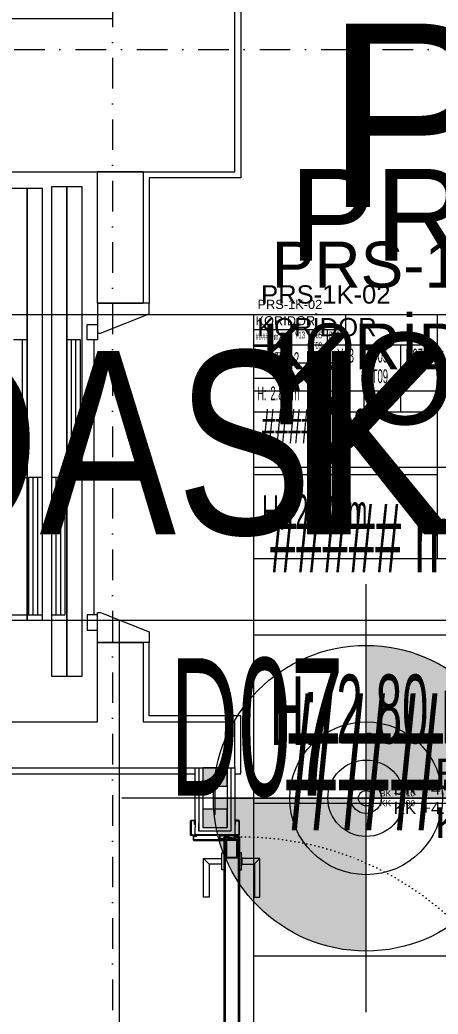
# Model space of a CAD drawing. Extents: x -9059 to 11889, y 0 to 6614.
# Drawn here: x 9084.2 to 9221.1, y 2631.1 to 2956.4 of the extents above; entities that cross this region are included whole.
import ezdxf
from ezdxf.enums import TextEntityAlignment as Align

# ---------------------------------------------------------------- set-up
doc = ezdxf.new("R2010")
doc.units = 0
doc.header["$LTSCALE"] = 10
doc.header["$MEASUREMENT"] = 0
for name, pattern in [('DASHDOT', [1, 0.5, -0.25, 0, -0.25]), ('DOT2', [0.125, 0, -0.125]), ('HIDDEN', [0.375, 0.25, -0.125])]:
    doc.linetypes.add(name, pattern=pattern)
doc.layers.get('0').update_dxf_attribs({"color": 9, "lineweight": 9})
for name, color, linetype, lineweight in [('00', 9, 'Continuous', 9), ('01', 9, 'Continuous', 9), ('05V', 9, 'Continuous', 9), ('06B', 9, 'Continuous', 9), ('06D', 9, 'Continuous', 9), ('10', 9, 'Continuous', 9), ('11', 9, 'Continuous', 9), ('14', 9, 'Continuous', 9), ('20', 9, 'DOT2', 9), ('21', 9, 'Continuous', 9), ('21 @ 1 (1)', 9, 'Continuous', 9), ('21 @ 10 (1)', 9, 'Continuous', 9), ('21 @ 10 (2)', 9, 'Continuous', 9), ('21 @ 2 (1)', 9, 'Continuous', 9), ('21 @ 20', 9, 'Continuous', 9), ('21 @ 5 (1)', 9, 'Continuous', 9), ('21 @ 5 (2)', 9, 'Continuous', 9), ('21_mahal200', 9, 'Continuous', 9), ('21_mahal200 @ 1', 9, 'Continuous', 9), ('21_mahal200 @ 10 (1)', 9, 'Continuous', 9), ('21_mahal200 @ 10 (2)', 9, 'Continuous', 9), ('21_mahal200 @ 2', 9, 'Continuous', 9), ('21_mahal200 @ 20', 9, 'Continuous', 9), ('21_mahal200 @ 5 (1)', 9, 'Continuous', 9), ('21_mahal200 @ 5 (2)', 9, 'Continuous', 9), ('24', 9, 'DASHDOT', 9), ('33', 9, 'BATTING', 9), ('40A', 9, 'Continuous', 9)]:
    doc.layers.add(name, color=color, linetype=linetype, lineweight=lineweight)
doc.styles.add('Arial', font='arial.ttf', dxfattribs={"height": 2.5})
doc.styles.add('MuuM_TEXT-STANDART', font='ARIALN.TTF')
doc.linetypes.add('BATTING', pattern='A,0.0001,-0.1,[134,ltypeshp.shx,S=0.1,R=0,X=-0.1,Y=0],-0.2,[134,ltypeshp.shx,S=0.1,R=180,X=0.1,Y=0],-0.1', length=0.4001)

# ---------------------------------------------------------------- blocks, each defined once
blk = doc.blocks.new('p-mek')
at = {"color": 6}
blk.add_lwpolyline([(210.29, -281.08, -0.000027), (210.29, -1029.08, 0.400031)], format="xyb", dxfattribs=at)
blk = doc.blocks.new('p-as-01')
for p, q in [((-525, -1432), (-525, -1567)), ((-542.5, -1467), (-542.5, -1517)), ((-75, -1472), (-75, -1517)), ((375, -1517), (375, -1472)), ((870, -1517), (870, -1467)), ((-542.5, -1517), (870, -1517)), ((870, -1517), (-542.5, -1517)), ((-542.5, -1517), (-542.5, -1567)), ((-75, -1522), (-525, -1522)), ((-525, -1522), (-525, -1567)), ((-75, -1502), (375, -1502)), ((-75, -1517), (375, -1517)), ((-75, -1567), (-75, -1522)), ((870, -1567), (870, -1517)), ((-525, -1537), (-75, -1537)), ((-525, -1552), (-75, -1552)), ((-542.5, -1567), (870, -1567)), ((-525, -1567), (-75, -1567)), ((875, -1597), (-725, -1597)), ((-725, -1597), (-725, -1647)), ((-75, -1597), (-525, -1597)), ((-525, -1597), (-525, -1642)), ((-525, -1612), (-75, -1612)), ((-75, -1642), (-75, -1597)), ((875, -1647), (875, -1597)), ((875, -1647), (-725, -1647)), ((-725, -1647), (-725, -1697)), ((-725, -1647), (875, -1647)), ((-525, -1627), (-75, -1627)), ((-525, -1642), (-75, -1642)), ((375, -1647), (-75, -1647)), ((-75, -1647), (-75, -1692)), ((375, -1692), (375, -1647)), ((875, -1697), (875, -1647)), ((-75, -1662), (375, -1662)), ((-75, -1677), (375, -1677)), ((-725, -1697), (875, -1697)), ((-525, -1714), (-575, -1714)), ((-575, -1714), (-575, -1747)), ((-525, -1747), (-525, -1714)), ((-75, -1692), (375, -1692)), ((375, -1714), (425, -1714)), ((375, -1747), (375, -1714)), ((425, -1714), (425, -1747)), ((-575, -1747), (-525, -1747)), ((-525, -1737), (375, -1737)), ((425, -1747), (375, -1747))]:
    blk.add_line(p, q)
blk = doc.blocks.new('0a_roomno2')
blk.add_lwpolyline([(30, -16), (0, -16), (0, 0), (30, 0)], close=True)
for points in [[(0, 0), (30, 0)], [(0, -5), (30, -5)], [(12, -5), (12, -16)], [(18, -5), (18, -16)], [(24, -5), (24, -16)], [(12, -10.5), (0, -10.5)]]:
    blk.add_lwpolyline(points)
at = {"layer": '40A'}
blk.add_lwpolyline([(0, 0), (30, 0)], dxfattribs=at)
at = {"style": 'MuuM_TEXT-STANDART', "width": 0.6}
blk.add_text('H:', height=2.25, dxfattribs=at).set_placement((0.525, -12.962), align=Align.MIDDLE_LEFT)
at = {"style": 'Arial'}
blk.add_attdef('ODANO', (0, 1.505), '', height=3, dxfattribs=at)
blk.add_attdef('MEKANADI', text='', height=3, dxfattribs=at).set_placement((0.525, -4.75), align=Align.BOTTOM_LEFT)
at = {"style": 'MuuM_TEXT-STANDART', "width": 0.6}
for tag, p in [('YER01', (15, -7)), ('TAVAN01', (20.625, -7)), ('DUVAR01', (26.25, -7)), ('YER02', (15, -10.375)), ('TAVAN02', (20.625, -10.375)), ('DUVAR02', (26.25, -10.375)), ('YER03', (15, -13.75)), ('TAVAN03', (20.625, -13.75)), ('DUVAR03', (26.25, -13.75))]:
    blk.add_attdef(tag, text='', height=2.25, dxfattribs=at).set_placement(p, align=Align.MIDDLE_CENTER)
at = {"style": 'MuuM_TEXT-STANDART'}
blk.add_attdef('M2', text='', height=2.25, dxfattribs=at).set_placement((1.323, -7.805), align=Align.MIDDLE_LEFT)
at = {"style": 'MuuM_TEXT-STANDART', "width": 0.6}
blk.add_attdef('TEMIZTAVANYUKSEKLIGI', text='', height=2.25, dxfattribs=at).set_placement((2.7, -13.162), align=Align.MIDDLE_LEFT)
blk = doc.blocks.new('*U897')
at = {"layer": '21_mahal200 @ 1'}
ref = blk.add_blockref('0a_roomno2', (9160.82, 2860.06), dxfattribs=at)
ref.add_attrib('ODANO', ' PRS-1K-02', (9160.82, 2861.81), dxfattribs={"layer": '0', "height": 3, "style": 'Arial'})
ref.add_attrib('MEKANADI', 'KORİDOR', dxfattribs={"layer": '0', "height": 3, "style": 'Arial'}).set_placement((9161.35, 2855.56), align=Align.BOTTOM_LEFT)
ref.add_attrib('M2', '##### m2', dxfattribs={"layer": '0', "height": 2.25, "style": 'MuuM_TEXT-STANDART', "width": 0.6}).set_placement((9161.35, 2852.75), align=Align.MIDDLE_LEFT)
ref.add_attrib('TEMIZTAVANYUKSEKLIGI', '2.80 m', dxfattribs={"layer": '0', "height": 2.25, "style": 'MuuM_TEXT-STANDART', "width": 0.6}).set_placement((9163.52, 2847.15), align=Align.MIDDLE_LEFT)
ref.add_attrib('YER01', 'Y13', dxfattribs={"layer": '0', "height": 2.25, "style": 'MuuM_TEXT-STANDART', "width": 0.6}).set_placement((9175.82, 2853.31), align=Align.MIDDLE_CENTER)
ref.add_attrib('TAVAN01', 'T05', dxfattribs={"layer": '0', "height": 2.25, "style": 'MuuM_TEXT-STANDART', "width": 0.6}).set_placement((9181.45, 2853.31), align=Align.MIDDLE_CENTER)
ref.add_attrib('DUVAR01', 'D07', dxfattribs={"layer": '0', "height": 2.25, "style": 'MuuM_TEXT-STANDART', "width": 0.6}).set_placement((9187.07, 2853.31), align=Align.MIDDLE_CENTER)
ref.add_attrib('TAVAN02', 'T09', dxfattribs={"layer": '0', "height": 2.25, "style": 'MuuM_TEXT-STANDART', "width": 0.6}).set_placement((9181.45, 2849.93), align=Align.MIDDLE_CENTER)
at = {"layer": '21_mahal200 @ 10 (1)'}
ref = blk.add_blockref('0a_roomno2', (9160.82, 2860.06), dxfattribs=dict(at, xscale=10, yscale=10, zscale=10))
ref.add_attrib('ODANO', ' PRS-1K-02', (9160.82, 2877.61), dxfattribs={"layer": '0', "height": 30, "style": 'Arial'})
ref.add_attrib('MEKANADI', 'KORİDOR', dxfattribs={"layer": '0', "height": 30, "style": 'Arial'}).set_placement((9166.07, 2815.06), align=Align.BOTTOM_LEFT)
ref.add_attrib('M2', '##### m2', dxfattribs={"layer": '0', "height": 22.5, "style": 'MuuM_TEXT-STANDART', "width": 0.6}).set_placement((9166.07, 2786.93), align=Align.MIDDLE_LEFT)
ref.add_attrib('TEMIZTAVANYUKSEKLIGI', '2.80 m', dxfattribs={"layer": '0', "height": 22.5, "style": 'MuuM_TEXT-STANDART', "width": 0.6}).set_placement((9187.82, 2730.94), align=Align.MIDDLE_LEFT)
at = {"layer": '21_mahal200 @ 10 (2)'}
ref = blk.add_blockref('0a_roomno2', (9160.82, 2860.06), dxfattribs=dict(at, xscale=10, yscale=10, zscale=10))
ref.add_attrib('ODANO', ' PRS-1K-02', (9160.82, 2877.61), dxfattribs={"layer": '0', "height": 30, "style": 'Arial'})
ref.add_attrib('MEKANADI', 'KORİDOR', dxfattribs={"layer": '0', "height": 30, "style": 'Arial'}).set_placement((9166.07, 2815.06), align=Align.BOTTOM_LEFT)
ref.add_attrib('M2', '##### m2', dxfattribs={"layer": '0', "height": 22.5, "style": 'MuuM_TEXT-STANDART', "width": 0.6}).set_placement((9166.07, 2786.93), align=Align.MIDDLE_LEFT)
ref.add_attrib('TEMIZTAVANYUKSEKLIGI', '2.80 m', dxfattribs={"layer": '0', "height": 22.5, "style": 'MuuM_TEXT-STANDART', "width": 0.6}).set_placement((9187.82, 2730.94), align=Align.MIDDLE_LEFT)
at = {"layer": '21_mahal200 @ 2'}
ref = blk.add_blockref('0a_roomno2', (9160.82, 2860.06), dxfattribs=dict(at, xscale=2, yscale=2, zscale=2))
ref.add_attrib('ODANO', ' PRS-1K-02', (9160.82, 2863.57), dxfattribs={"layer": '0', "height": 6, "style": 'Arial'})
ref.add_attrib('MEKANADI', 'KORİDOR', dxfattribs={"layer": '0', "height": 6, "style": 'Arial'}).set_placement((9161.87, 2851.06), align=Align.BOTTOM_LEFT)
ref.add_attrib('M2', '##### m2', dxfattribs={"layer": '0', "height": 4.5, "style": 'MuuM_TEXT-STANDART', "width": 0.6}).set_placement((9161.87, 2845.43), align=Align.MIDDLE_LEFT)
ref.add_attrib('TEMIZTAVANYUKSEKLIGI', '2.80 m', dxfattribs={"layer": '0', "height": 4.5, "style": 'MuuM_TEXT-STANDART', "width": 0.6}).set_placement((9166.22, 2834.23), align=Align.MIDDLE_LEFT)
ref.add_attrib('YER01', 'Y13', dxfattribs={"layer": '0', "height": 4.5, "style": 'MuuM_TEXT-STANDART', "width": 0.6}).set_placement((9190.82, 2846.56), align=Align.MIDDLE_CENTER)
ref.add_attrib('TAVAN01', 'T05', dxfattribs={"layer": '0', "height": 4.5, "style": 'MuuM_TEXT-STANDART', "width": 0.6}).set_placement((9202.07, 2846.56), align=Align.MIDDLE_CENTER)
ref.add_attrib('DUVAR01', 'D07', dxfattribs={"layer": '0', "height": 4.5, "style": 'MuuM_TEXT-STANDART', "width": 0.6}).set_placement((9213.32, 2846.56), align=Align.MIDDLE_CENTER)
ref.add_attrib('TAVAN02', 'T09', dxfattribs={"layer": '0', "height": 4.5, "style": 'MuuM_TEXT-STANDART', "width": 0.6}).set_placement((9202.07, 2839.81), align=Align.MIDDLE_CENTER)
at = {"layer": '21_mahal200 @ 20'}
ref = blk.add_blockref('0a_roomno2', (9160.82, 2860.06), dxfattribs=dict(at, xscale=20, yscale=20, zscale=20))
ref.add_attrib('ODANO', ' PRS-1K-02', (9160.82, 2895.16), dxfattribs={"layer": '0', "height": 60, "style": 'Arial'})
ref.add_attrib('MEKANADI', 'KORİDOR', dxfattribs={"layer": '0', "height": 60, "style": 'Arial'}).set_placement((9171.32, 2770.06), align=Align.BOTTOM_LEFT)
ref.add_attrib('M2', '##### m2', dxfattribs={"layer": '0', "height": 45, "style": 'MuuM_TEXT-STANDART', "width": 0.6}).set_placement((9171.32, 2713.81), align=Align.MIDDLE_LEFT)
at = {"layer": '21_mahal200 @ 5 (1)'}
ref = blk.add_blockref('0a_roomno2', (9160.82, 2860.06), dxfattribs=dict(at, xscale=5, yscale=5, zscale=5))
ref.add_attrib('ODANO', ' PRS-1K-02', (9160.82, 2868.83), dxfattribs={"layer": '0', "height": 15, "style": 'Arial'})
ref.add_attrib('MEKANADI', 'KORİDOR', dxfattribs={"layer": '0', "height": 15, "style": 'Arial'}).set_placement((9163.45, 2837.56), align=Align.BOTTOM_LEFT)
ref.add_attrib('M2', '##### m2', dxfattribs={"layer": '0', "height": 11.25, "style": 'MuuM_TEXT-STANDART', "width": 0.6}).set_placement((9163.45, 2823.5), align=Align.MIDDLE_LEFT)
ref.add_attrib('TEMIZTAVANYUKSEKLIGI', '2.80 m', dxfattribs={"layer": '0', "height": 11.25, "style": 'MuuM_TEXT-STANDART', "width": 0.6}).set_placement((9174.32, 2795.5), align=Align.MIDDLE_LEFT)
at = {"layer": '21_mahal200 @ 5 (2)'}
ref = blk.add_blockref('0a_roomno2', (9160.82, 2860.06), dxfattribs=dict(at, xscale=5, yscale=5, zscale=5))
ref.add_attrib('ODANO', ' PRS-1K-02', (9160.82, 2868.83), dxfattribs={"layer": '0', "height": 15, "style": 'Arial'})
ref.add_attrib('MEKANADI', 'KORİDOR', dxfattribs={"layer": '0', "height": 15, "style": 'Arial'}).set_placement((9163.45, 2837.56), align=Align.BOTTOM_LEFT)
ref.add_attrib('M2', '##### m2', dxfattribs={"layer": '0', "height": 11.25, "style": 'MuuM_TEXT-STANDART', "width": 0.6}).set_placement((9163.45, 2823.5), align=Align.MIDDLE_LEFT)
ref.add_attrib('TEMIZTAVANYUKSEKLIGI', '2.80 m', dxfattribs={"layer": '0', "height": 11.25, "style": 'MuuM_TEXT-STANDART', "width": 0.6}).set_placement((9174.32, 2795.5), align=Align.MIDDLE_LEFT)
blk = doc.blocks.new('prf-10x10')
h = blk.add_hatch(color=255)
h.dxf.hatch_style = 1
h.paths.add_polyline_path([(-5, -5), (5, -5), (5, 5), (-5, 5)])
at = {"layer": '10'}
blk.add_lwpolyline([(-5, -5), (5, -5), (5, 5), (-5, 5)], close=True, dxfattribs=at)
blk = doc.blocks.new('*U899')
at = {"layer": '21_mahal200 @ 20'}
ref = blk.add_blockref('0a_roomno2', (8636.74, 2860.06), dxfattribs=dict(at, xscale=20, yscale=20, zscale=20))
ref.add_attrib('MEKANADI', 'ELEKTRİK ODASI', dxfattribs={"layer": '0', "height": 60, "style": 'Arial', "width": 0.8}).set_placement((8647.24, 2770.06), align=Align.BOTTOM_LEFT)
ref.add_attrib('DUVAR01', 'D07', dxfattribs={"layer": '0', "height": 45, "style": 'MuuM_TEXT-STANDART', "width": 0.6}).set_placement((9161.74, 2725.06), align=Align.MIDDLE_CENTER)
blk = doc.blocks.new('gr-p-barel kilitli kapı kolu')
at = {"flags": 128}
for points in [[(-0.9, 0.8), (-0.9, 4.9), (-11.7, 4.9), (-11.7, 6.7), (0.9, 6.7), (0.9, 0.8)], [(-0.8, 5), (0.8, 6.6)]]:
    blk.add_lwpolyline(points, dxfattribs=at)
blk.add_lwpolyline([(-2.75, 0), (-2.75, 0.7), (2.75, 0.7), (2.75, 0)])
blk.add_lwpolyline([(-1.3, 0.7), (1.3, 0.7), (1.3, 0.8), (-1.3, 0.8)], close=True)
blk = doc.blocks.new('prf-scr2')
at = {"linetype": 'DOT2', "ltscale": 10}
blk.add_line((0, 0.19), (0, -1.06), dxfattribs=at)
for p, q in [((0.09, -0.24), (-0.09, -0.2)), ((-0.09, -0.24), (0.09, -0.28)), ((0.09, -0.32), (-0.09, -0.28)), ((-0.09, -0.32), (0.09, -0.36)), ((0.09, -0.4), (-0.09, -0.36)), ((-0.09, -0.4), (0.09, -0.44)), ((0.09, -0.48), (-0.09, -0.44)), ((-0.09, -0.48), (0.09, -0.52)), ((0.09, -0.56), (-0.09, -0.52)), ((-0.09, -0.56), (0.09, -0.6)), ((0.09, -0.64), (-0.09, -0.6)), ((-0.09, -0.64), (0.09, -0.68)), ((0.09, -0.72), (-0.09, -0.68)), ((-0.09, -0.72), (0.09, -0.76)), ((0.06, -0.84), (-0.08, -0.76)), ((-0.07, -0.8), (0.06, -0.84)), ((0.09, -0.17), (0, -0.15)), ((0, -0.18), (0.09, -0.2))]:
    blk.add_line(p, q)
blk.add_lwpolyline([(0.23, 0), (-0.23, 0), (-0.23, -0.01), (-0.12, -0.14), (0.12, -0.14), (0.23, -0.01), (0.23, 0)], close=True)
for points in [[(0.23, -0.01), (-0.23, -0.01)], [(-0.09, -0.14), (-0.09, -0.2), (-0.12, -0.22), (-0.12, -0.23), (-0.09, -0.24), (-0.09, -0.28), (-0.12, -0.3), (-0.12, -0.31), (-0.09, -0.32), (-0.09, -0.36), (-0.12, -0.38), (-0.12, -0.39), (-0.09, -0.4), (-0.09, -0.44), (-0.12, -0.46), (-0.12, -0.46), (-0.09, -0.48), (-0.09, -0.52), (-0.12, -0.54), (-0.12, -0.54), (-0.09, -0.56), (-0.09, -0.6), (-0.12, -0.62), (-0.12, -0.62), (-0.09, -0.64), (-0.09, -0.68), (-0.12, -0.69), (-0.12, -0.7), (-0.09, -0.72), (-0.09, -0.73), (-0.08, -0.76), (-0.1, -0.77), (-0.1, -0.78), (-0.07, -0.8), (-0.01, -0.94), (0, -0.95), (0.01, -0.94), (0.08, -0.76), (0.09, -0.76), (0.12, -0.74), (0.12, -0.73), (0.09, -0.72), (0.09, -0.68), (0.12, -0.66), (0.12, -0.66), (0.09, -0.64), (0.09, -0.6), (0.12, -0.58), (0.12, -0.58), (0.09, -0.56), (0.09, -0.52), (0.12, -0.5), (0.12, -0.5), (0.09, -0.48), (0.09, -0.44), (0.12, -0.43), (0.12, -0.42), (0.09, -0.4), (0.09, -0.36), (0.12, -0.35), (0.12, -0.34), (0.09, -0.32), (0.09, -0.28), (0.12, -0.27), (0.12, -0.26), (0.09, -0.24), (0.09, -0.2), (0.12, -0.19), (0.12, -0.18), (0.09, -0.17), (0.09, -0.14)]]:
    blk.add_lwpolyline(points)
blk = doc.blocks.new('K-SAC-01')
at = {"layer": '10'}
for points in [[(-4.6, 14.2, -0.414214), (-4.5, 14.3), (-0.1, 14.3, -0.414214), (0, 14.2), (0, 5.9), (0.2, 5.9), (0.2, 14.2, 0.414214), (-0.1, 14.5), (-4.5, 14.5, 0.414214), (-4.8, 14.2), (-4.8, 13.3, 0.414214), (-4.5, 13), (-3.4, 13), (-3.4, 13.2), (-4.5, 13.2, -0.414214), (-4.6, 13.3)], [(1.6, 6.78), (1.6, 13.3, 0.414214), (1.5, 13.4), (0.5, 13.4, 0.414214), (0.4, 13.3), (0.4, 12.4), (0.2, 12.4), (0.2, 13.3, -0.414214), (0.5, 13.6), (1.5, 13.6, -0.414214), (1.8, 13.3), (1.8, 6.78), (1.8, 3.9, -0.414214), (1.5, 3.6, -0.414214), (1.2, 3.9), (1.2, 4.8), (0.2, 4.8), (0.2, -1.2, -0.414214), (-0.1, -1.5), (-4.5, -1.5, -0.414214), (-4.8, -1.2), (-4.8, -0.3, -0.414214), (-4.5, 0), (-3.4, 0), (-3.4, -0.2), (-4.5, -0.2, 0.414214), (-4.6, -0.3), (-4.6, -1.2, 0.414214), (-4.5, -1.3), (-0.1, -1.3, 0.414214), (0, -1.2), (0, 5), (1.4, 5), (1.4, 3.9, 0.414214), (1.5, 3.8, 0.414214), (1.6, 3.9)], [(98.4, 6.78), (98.4, 13.3, -0.414214), (98.5, 13.4), (99.5, 13.4, -0.414214), (99.6, 13.3), (99.6, 12.4), (99.8, 12.4), (99.8, 13.3, 0.414214), (99.5, 13.6), (98.5, 13.6, 0.414214), (98.2, 13.3), (98.2, 6.78), (98.2, 3.9, 0.414214), (98.5, 3.6, 0.414214), (98.8, 3.9), (98.8, 4.8), (99.8, 4.8), (99.8, -1.2, 0.414214), (100.1, -1.5), (104.5, -1.5, 0.414214), (104.8, -1.2), (104.8, -0.3, 0.414214), (104.5, 0), (103.4, 0), (103.4, -0.2), (104.5, -0.2, -0.414214), (104.6, -0.3), (104.6, -1.2, -0.414214), (104.5, -1.3), (100.1, -1.3, -0.414214), (100, -1.2), (100, 5), (98.6, 5), (98.6, 3.9, -0.414214), (98.5, 3.8, -0.414214), (98.4, 3.9)], [(104.6, 14.2, 0.414214), (104.5, 14.3), (100.1, 14.3, 0.414214), (100, 14.2), (100, 5.9), (99.8, 5.9), (99.8, 14.2, -0.414214), (100.1, 14.5), (104.5, 14.5, -0.414214), (104.8, 14.2), (104.8, 13.3, -0.414214), (104.5, 13), (103.4, 13), (103.4, 13.2), (104.5, 13.2, 0.414214), (104.6, 13.3)], [(-0.38, -2.01), (1, -1.37), (1, 1.5), (1.2, 1.5), (1.2, -1.5), (-0.27, -2.18, -14.796002)]]:
    blk.add_lwpolyline(points, format="xyb", close=True, dxfattribs=at)
for points in [[(98.8, 0.15), (98.8, 2.15), (99.1, 2.15), (99.1, 3.19), (1.5, 3.19), (1.5, 2.15), (1.8, 2.15), (1.8, 0.15), (1.5, 0.15), (1.5, 1.85), (1.2, 1.85), (1.2, 3.49), (99.4, 3.49), (99.4, 1.85), (99.1, 1.85), (99.1, 0.15)], [(98.8, 2.15), (98.8, 0.15), (99.4, 0.15), (99.4, -1.5), (1.2, -1.5), (1.2, 0.15), (1.8, 0.15), (1.8, 2.15), (2.1, 2.15), (2.1, -0.15), (1.5, -0.15), (1.5, -1.2), (99.1, -1.2), (99.1, -0.15), (98.5, -0.15), (98.5, 2.15), (98.8, 2.15)]]:
    blk.add_lwpolyline(points, dxfattribs=at)
for points in [[(2.1, 3), (8.1, 3), (8.1, -1), (2.1, -1)], [(2.4, 2.7), (7.8, 2.7), (7.8, -0.7), (2.4, -0.7)], [(98.5, 3), (92.5, 3), (92.5, -1), (98.5, -1)], [(98.2, 2.7), (92.8, 2.7), (92.8, -0.7), (98.2, -0.7)]]:
    blk.add_lwpolyline(points, close=True, dxfattribs=at)
blk.add_circle((-0.95, -2.5), 0.55, dxfattribs=at)
at = {"layer": '20', "linetype": 'HIDDEN'}
for points in [[(-0.2, -1.3), (-0.2, 0), (-1.7, 0), (-1.7, -1.3)], [(-0.4, -1.99), (-0.4, -0.2), (-1.5, -0.2), (-1.5, -1.99)]]:
    blk.add_lwpolyline(points, dxfattribs=at)
at = {"layer": '20'}
blk.add_lwpolyline([(-0.95, -2.5), (-0.95, -102.85)], dxfattribs=at)
blk.add_arc((-0.95, -2.5), 100.35, 270, 1.5131, dxfattribs=at)
at = {"layer": '06B'}
blk.add_blockref('gr-p-barel kilitli kapı kolu', (91.4, 3.51), dxfattribs=at)
at = {"layer": '06B', "xscale": -1, "rotation": 179.9999999999999}
blk.add_blockref('gr-p-barel kilitli kapı kolu', (91.4, -1.51), dxfattribs=at)
at = {"layer": '10', "xscale": -1, "rotation": 90}
blk.add_blockref('prf-scr2', (1.5, 1), dxfattribs=at)
at = {"layer": '10', "rotation": 270}
blk.add_blockref('prf-scr2', (99.1, 1.22), dxfattribs=at)
blk = doc.blocks.new('0a_elevationtarget-p')
h = blk.add_hatch(color=256)
h.paths.add_polyline_path([(2.5, 0, 0.414214), (0, 2.5), (0, 0)])
h.paths.add_polyline_path([(0, 0), (-2.5, 0, 0.414214), (0, -2.5)])
blk.add_line((0, -3.5), (0, 3.5))
blk.add_lwpolyline([(16.605, 0), (-4, 0)])
blk.add_circle((0, 0), 2.5)
at = {"layer": '40A'}
blk.add_lwpolyline([(-2.5, 0), (2.5, 0)], dxfattribs=at)
at = {"style": 'Arial'}
blk.add_attdef('BITMISKOT', text='', height=2, dxfattribs=at).set_placement((4.5, 0), align=Align.BOTTOM_LEFT)
blk.add_attdef('KABAKOT', text='', height=2, dxfattribs=at).set_placement((4.5, -0.592), align=Align.TOP_LEFT)
blk = doc.blocks.new('*U904')
at = {"layer": '21 @ 1 (1)'}
blk.add_blockref('0a_elevationtarget-p', (9197.53, 2701.75), dxfattribs=at).add_auto_attribs({'BITMISKOT': 'BK +4.10', 'KABAKOT': 'KK +4.00'})
at = {"layer": '21 @ 10 (1)', "xscale": 10, "yscale": 10, "zscale": 10}
blk.add_blockref('0a_elevationtarget-p', (9197.53, 2701.75), dxfattribs=at)
at = {"layer": '21 @ 10 (2)', "xscale": 10, "yscale": 10, "zscale": 10}
blk.add_blockref('0a_elevationtarget-p', (9197.53, 2701.75), dxfattribs=at)
at = {"layer": '21 @ 2 (1)', "xscale": 2, "yscale": 2, "zscale": 2}
blk.add_blockref('0a_elevationtarget-p', (9197.53, 2701.75), dxfattribs=at).add_auto_attribs({'BITMISKOT': 'BK +4.10', 'KABAKOT': 'KK +4.00'})
at = {"layer": '21 @ 20', "xscale": 20, "yscale": 20, "zscale": 20}
blk.add_blockref('0a_elevationtarget-p', (9197.53, 2701.75), dxfattribs=at)
at = {"layer": '21 @ 5 (1)', "xscale": 5, "yscale": 5, "zscale": 5}
blk.add_blockref('0a_elevationtarget-p', (9197.53, 2701.75), dxfattribs=at).add_auto_attribs({'BITMISKOT': 'BK +4.10', 'KABAKOT': 'KK +4.00'})
at = {"layer": '21 @ 5 (2)', "xscale": 5, "yscale": 5, "zscale": 5}
blk.add_blockref('0a_elevationtarget-p', (9197.53, 2701.75), dxfattribs=at).add_auto_attribs({'BITMISKOT': 'BK +4.10', 'KABAKOT': 'KK +4.00'})

msp = doc.modelspace()

# ---------------------------------------------------------------- linework, layer by layer
at = {"layer": '00'}
for points in [[(8869.54, 2711.73), (8771.84, 2711.73), (8771.84, 2726.73), (8903.54, 2726.73), (8903.54, 2906.73), (8918.54, 2906.73), (8918.54, 2726.73), (9109.54, 2726.73), (9109.54, 2752.73), (9124.54, 2752.73), (9124.54, 2726.73), (9154.54, 2726.73)], [(9124.54, 2906.73), (9109.54, 2906.73)], [(9109.54, 2863.73), (9109.54, 2863.73), (9109.54, 2906.73)], [(9124.54, 2906.73), (9124.54, 2906.73), (9124.54, 2863.73), (9124.54, 2863.73)], [(9109.54, 2863.73), (9124.54, 2863.73)], [(8869.54, 2711.73), (9154.54, 2711.73), (9154.54, 2711.73), (9154.54, 2726.73)]]:
    msp.add_lwpolyline(points, dxfattribs=at)
at = {"layer": '01'}
msp.add_lwpolyline([(9114.54, 3346.73), (9114.54, 3346.73), (9114.54, 3346.73), (9114.54, 2956.73), (8844.54, 2956.73), (8844.54, 3346.73), (8844.54, 3346.73), (8844.54, 3506.73), (8804.54, 3506.73), (8804.54, 2906.73), (9154.54, 2906.73), (9154.54, 3506.73), (9114.54, 3506.73)], close=True, dxfattribs=at)
at = {"layer": '10'}
for points in [[(9109.54, 2863.73), (9109.54, 2853.93), (9110.54, 2853.93), (9126.54, 2860.23), (9126.54, 2863.73), (9109.54, 2863.73)], [(9109.54, 2752.73), (9109.54, 2762.53), (9110.54, 2762.53), (9126.54, 2756.23), (9126.54, 2752.73), (9109.54, 2752.73)]]:
    msp.add_lwpolyline(points, close=True, dxfattribs=at)
at = {"layer": '11'}
for points in [[(9141.54, 2694.73), (9141.54, 2711.73)], [(9142.79, 2711.73), (9142.79, 2690.98)], [(9144.04, 2711.73), (9144.04, 2692.23)], [(9152.04, 2711.73), (9152.04, 2692.23)], [(9153.29, 2711.73), (9153.29, 2690.98)], [(9154.54, 2711.73), (9154.54, 2689.73)], [(9141.54, 2694.73), (9141.54, 2692.23)], [(9153.29, 2692.23), (9153.29, 2690.98), (9142.79, 2690.98), (9142.79, 2693.48)], [(9153.29, 2693.48), (9153.29, 2692.23)], [(9154.54, 2694.73), (9154.54, 2692.23)], [(9154.54, 2692.23), (9154.54, 2689.73), (9141.54, 2689.73), (9141.54, 2692.23)]]:
    msp.add_lwpolyline(points, dxfattribs=at)
at = {"layer": '14'}
for points in [[(9156.54, 3506.73), (9156.54, 2904.73), (9126.54, 2904.73), (9126.54, 2863.73), (9124.54, 2863.73)], [(8669.84, 2709.73), (8669.84, 2728.73), (8571.54, 2728.73), (8571.54, 2904.73), (8901.54, 2904.73), (8901.54, 2728.73), (8769.84, 2728.73), (8769.84, 2709.73), (9141.54, 2709.73)], [(9154.54, 2709.73), (9156.54, 2709.73), (9156.54, 2728.73), (9126.54, 2728.73), (9126.54, 2752.73)]]:
    msp.add_lwpolyline(points, dxfattribs=at)
at = {"layer": '24', "ltscale": 2}
for points in [[(9114.54, 4009.23), (9114.54, 161.7)], [(7012.01, 2946.73), (10534.54, 2946.73)]]:
    msp.add_lwpolyline(points, dxfattribs=at)
at = {"layer": '33', "ltscale": 0.4}
msp.add_lwpolyline([(9148.04, 2708.73), (9148.04, 2696.34)], dxfattribs=at)

# ---------------------------------------------------------------- block references
at = {"rotation": 90.00000000000004}
msp.add_blockref('K-SAC-01', (9154.54, 2589.73), dxfattribs=at)
at = {"layer": '05V', "xscale": 0.1, "yscale": 0.1, "rotation": 90}
msp.add_blockref('p-as-01', (8934.84, 2814.23), dxfattribs=at)
at = {"layer": '06D'}
msp.add_blockref('p-mek', (7674.54, 3724.73), dxfattribs=at)
at = {"layer": '10', "xscale": 0.8, "yscale": 0.6, "rotation": 180}
for p in [(9148.04, 2708.73), (9148.04, 2695.23)]:
    msp.add_blockref('prf-10x10', p, dxfattribs=at)
at = {"layer": '21', "color": 6}
msp.add_blockref('*U904', (0, 0), dxfattribs=at)
at = {"layer": '21_mahal200', "color": 6}
for name in ['*U899', '*U897']:
    msp.add_blockref(name, (0, 0), dxfattribs=at)

doc.saveas('drawing.dxf')
